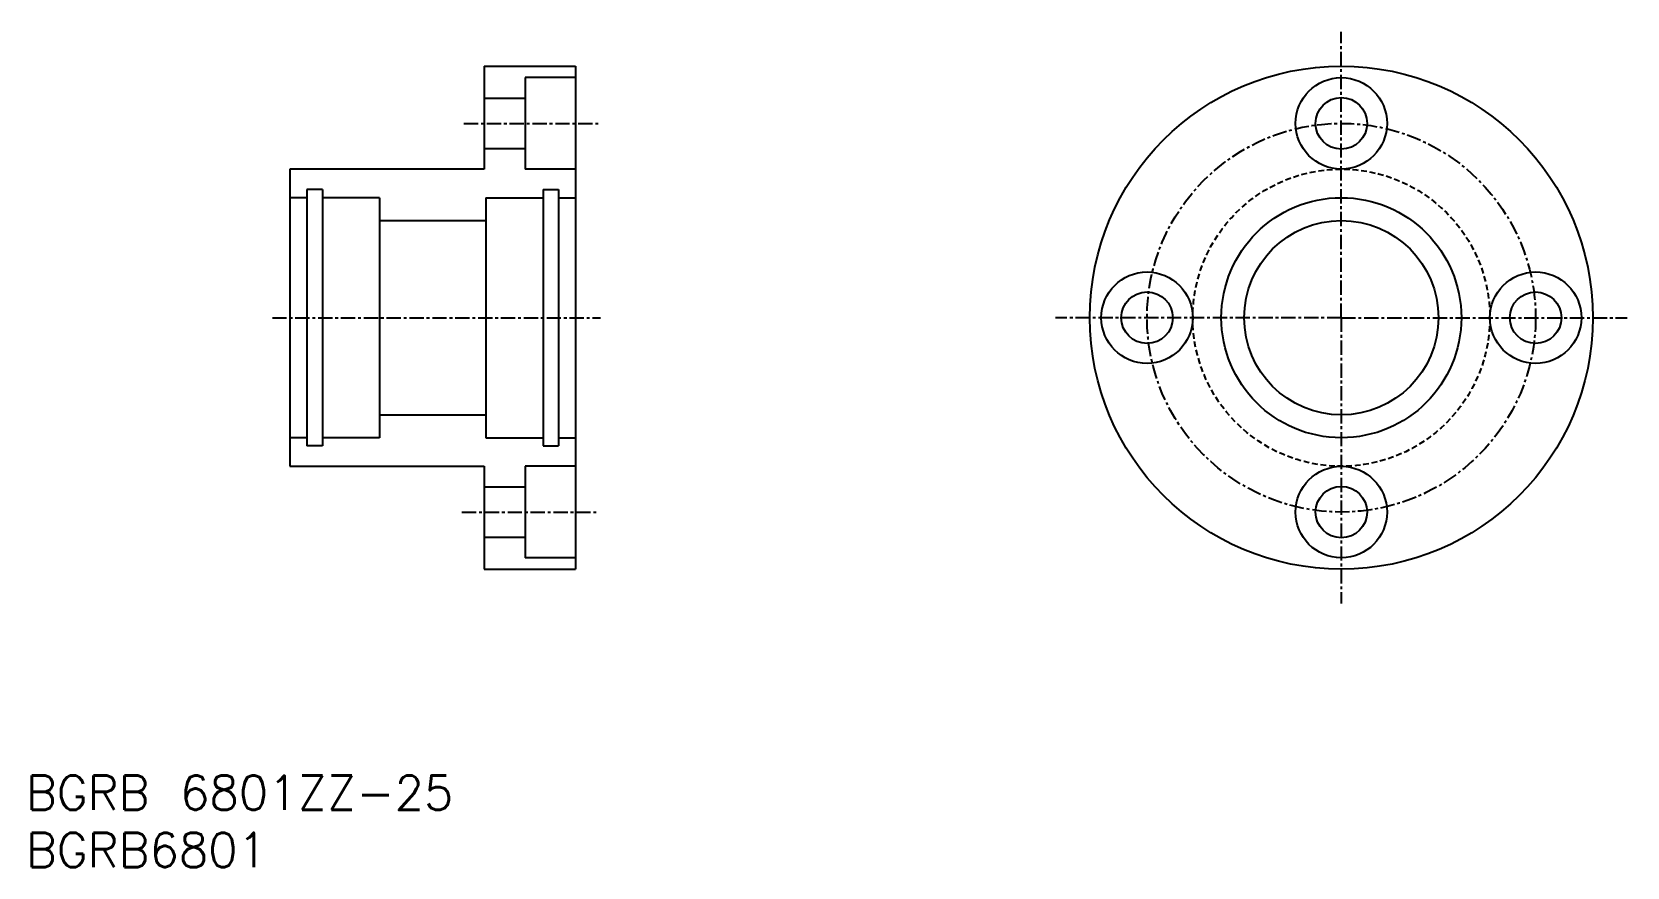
# Model space of a CAD drawing. Extents: x 45 to 185, y 37 to 110.
import ezdxf
from ezdxf.enums import TextEntityAlignment as Align

# ---------------------------------------------------------------- set-up
doc = ezdxf.new("R2010")
doc.units = 0
doc.linetypes.add('CENTER', pattern=[2, 1.25, -0.25, 0.25, -0.25])
doc.linetypes.add('DASHED', pattern=[0.75, 0.5, -0.25])
doc.layers.get('0').update_dxf_attribs({"linetype": 'CONTINUOUS'})
doc.layers.add('CENTER', color=1, linetype='CENTER')
doc.styles.get("Standard").update_dxf_attribs({"font": 'txt.shx', "bigfont": 'extfont.shx'})

msp = doc.modelspace()

# ---------------------------------------------------------------- linework, layer by layer
at = {"color": 7, "linetype": 'CONTINUOUS'}
for p, q in [((84.86, 107.35), (84.86, 98.35)), ((84.86, 107.35), (92.86, 107.35)), ((88.46, 106.35), (88.46, 98.35)), ((92.86, 106.35), (88.46, 106.35)), ((92.86, 107.35), (92.86, 63.35)), ((84.86, 104.55), (88.46, 104.55)), ((84.86, 100.15), (88.46, 100.15)), ((84.86, 98.35), (67.86, 98.35)), ((67.86, 98.35), (67.86, 72.35)), ((92.86, 98.35), (88.46, 98.35)), ((69.36, 96.55), (69.36, 74.15)), ((70.71, 96.55), (69.36, 96.55)), ((70.71, 96.55), (70.71, 74.15)), ((90.01, 96.55), (90.01, 74.15)), ((90.01, 96.55), (91.36, 96.55)), ((91.36, 96.55), (91.36, 74.15)), ((69.36, 95.85), (67.86, 95.85)), ((75.71, 95.85), (70.71, 95.85)), ((75.71, 95.85), (75.71, 74.85)), ((85.01, 95.85), (90.01, 95.85)), ((85.01, 95.85), (85.01, 74.85)), ((91.36, 95.85), (92.86, 95.85)), ((75.71, 93.85), (85.01, 93.85)), ((75.71, 76.85), (85.01, 76.85)), ((69.36, 74.85), (67.86, 74.85)), ((70.71, 74.15), (69.36, 74.15)), ((75.71, 74.85), (70.71, 74.85)), ((85.01, 74.85), (90.01, 74.85)), ((90.01, 74.15), (91.36, 74.15)), ((91.36, 74.85), (92.86, 74.85)), ((67.86, 72.35), (84.86, 72.35)), ((84.86, 72.35), (84.86, 63.35)), ((88.46, 72.35), (88.46, 64.35)), ((92.86, 72.35), (88.46, 72.35)), ((84.86, 70.55), (88.46, 70.55)), ((84.86, 66.15), (88.46, 66.15)), ((92.86, 64.35), (88.46, 64.35)), ((84.86, 63.35), (92.86, 63.35))]:
    msp.add_line(p, q, dxfattribs=at)
for centre, radius in [((159.85, 85.35), 22), ((159.85, 102.35), 4), ((159.85, 102.35), 2.25), ((159.85, 85.35), 10.5), ((159.85, 85.35), 8.5), ((142.85, 85.35), 4), ((176.85, 85.35), 4), ((142.85, 85.35), 2.25), ((176.85, 85.35), 2.25), ((159.85, 68.35), 4), ((159.85, 68.35), 2.25)]:
    msp.add_circle(centre, radius, dxfattribs=at)
at = {"color": 3, "linetype": 'DASHED'}
msp.add_circle((159.85, 85.35), 13, dxfattribs=at)
at = {"layer": 'CENTER', "color": 1, "linetype": 'CENTER'}
for p, q in [((159.85, 85.35), (159.85, 110.35)), ((83.09, 102.35), (94.89, 102.35)), ((66.33, 85.35), (95.04, 85.35)), ((159.85, 85.35), (134.85, 85.35)), ((159.85, 85.35), (159.85, 60.35)), ((159.85, 85.35), (184.85, 85.35)), ((82.92, 68.35), (94.89, 68.35))]:
    msp.add_line(p, q, dxfattribs=at)
msp.add_circle((159.85, 85.35), 17, dxfattribs=at)

# ---------------------------------------------------------------- texts
at = {"color": 7, "linetype": 'CONTINUOUS'}
for s, p in [('BGRB 6801ZZ-25', (44.78, 43.8)), ('BGRB6801', (44.78, 38.8))]:
    msp.add_text(s, height=3, dxfattribs=at).set_placement(p, align=Align.MIDDLE_LEFT)

doc.saveas('drawing.dxf')
